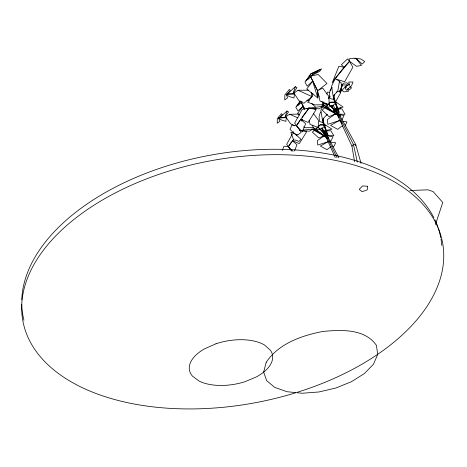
<?xml version="1.0" encoding="UTF-8"?>
<svg xmlns="http://www.w3.org/2000/svg" width="467" height="467" viewBox="0 0 467 467"><rect width="100%" height="100%" fill="white"/><g stroke="black" fill="none" stroke-linecap="round" stroke-linejoin="round"><path stroke-width="0.7" d="M336.742 110.626L336.765 109.938L335.89 109.856L335.324 110.498L351.937 146.089L354.564 161.681M355.673 145.803L355.749 144.642L336.765 109.938M330.508 90.686L330.642 89.349L332.066 87.778L330.642 89.349L329.445 93.137L329.83 98.508L334.179 99.459L339.316 112.337L338.826 112.238L333.695 99.354L334.46 94.392M323.578 118.233L322.901 122.558L327.542 134.84L328.003 134.934L323.357 122.652L319.428 121.473L319.089 116.429L320.169 112.979L321.127 111.934M321.95 101.508L323.678 104.678L323.351 104.789L337.168 114.759L323.678 104.678L315.05 104.923L307.695 102.261L311.997 96.611L312.855 93.371M336.368 92.052L339.813 90.96L342.457 84.539L339.865 92.32L340.367 92.11L342.457 84.539L341.511 84.924L340.916 82.274L339.065 81.778M435.489 224.481L442.763 202.462L433.125 191.598L428.011 189.835L409.903 190.495M294.589 125.781L290.515 123.714L286.37 117.602L284.928 117.392L287.042 111.006L288.542 111.94L284.928 117.392L279.797 117.608L278.548 118.122L279.931 121.21L277.246 123.259L277.293 118.636L281.484 113.621L282.342 114.508L279.797 117.608L287.042 111.006M311.232 92.326L311.997 96.611L303.883 103.283L298.927 100.656L294.525 93.966L292.978 93.733L295.313 86.687L296.913 87.714L292.978 93.733L287.503 93.879L286.172 94.381L287.625 97.801L284.759 99.944L284.841 94.883L289.359 89.448L290.258 90.475L287.503 93.879L295.313 86.687M339.9 109.138L340.425 107.801M294.479 150.981L296.965 144.723L292.214 140.608M323.596 101.946L321.477 107.217L324.156 103.347L328.319 104.596M326.777 94.042L327.577 92.063L329.661 92.384M282.302 150.421L284.024 146.148L288.332 146.761L292.955 151.238M345.201 125.541L346.952 121.887L342.848 121.356M341.996 119.727L344.056 115.518L338.692 114.538M300.497 101.047L298.086 105.419L300.824 103.044L302.056 101.327M292.219 134.28L286.668 144.361L291.606 151.075M292.914 133.025L293.609 131.764M335.324 102.244L340.7 92.723L339.637 90.942M347.104 84.959L345.166 88.38L346.584 90.318L351.563 85.7L353.034 82.005L348.75 82.023L349.497 85.047L341.511 84.924L343.969 83.097L347.016 82.857L349.497 85.047M334.973 109.792L335.668 108.56M299.837 120.369L296.411 125.821L291.875 124.963L290.03 129.522L301.069 139.324L298.892 141.431L295.973 140.17L293.673 140.053L290.883 132.301L297.783 135.027L301.192 132.278L294.695 123.072L302.231 109.319L308.979 108.116L319.148 108.84L323.036 106.283L335.067 112.862L334.886 113.393L322.86 106.809L323.036 106.283L306.504 108.513L308.979 108.116L316.182 109.43L308.167 122.471L301.227 119.435M291.437 141.84L288.332 146.761L293.737 139.189M296.23 135.693L297.065 134.525M304.834 109.15L301.197 102.279L303.065 106.155L297.584 113.487L299.785 115.191M317.852 98.035L312.633 81.188L306.761 89.01L317.852 98.035L317.607 90.744L310.339 76.156L317.607 90.744L320.023 101.03L329.177 104.766L340.169 115.962L329.177 104.766L328.908 96.5L322.668 88.024L317.607 90.744L326.941 83.465L318.22 74.492L310.999 76.022M301.921 117.415L308.979 108.116L296.411 125.821L302.418 131.799L305.64 123.685L300.596 119.161M301.816 121.099L302.704 119.943L301.396 119.371M328.517 97.801L329.825 96.138M299.919 101.362L296.679 106.027L299.937 102.623M328.307 98.391L330.146 96.19M335.271 157.659L324.308 133.183L324.828 132.599L325.645 132.663L338.879 157.852M326.731 114.812L322.399 119.622L326.351 132.61L326.713 132.365L322.755 119.383L322.399 119.622L320.823 110.516L324.156 103.347L327.735 105.203M299.942 102.676L295.786 107.287L298.01 110.93L303.065 106.155L304.758 109.231M308.862 77.773L304.928 82.075L307.233 86.22L312.633 81.188M340.367 92.11L346.952 84.906M334.611 109.482L335.551 108.461M351.937 146.089L353.455 144.455L355.749 144.642L361.055 163.374M308.862 77.668L305.897 80.692L310.771 73.909L320.105 69.443L317.583 71.603L312.668 74.136L310.467 77.189L307.49 79.822L310.771 73.909L321.6 68.836L319.796 71.299L310.969 75.835M329.877 90.732L330.899 89.775M301.624 120.819L302.704 119.943M330.677 146.848L327.04 149.703L320.356 146.048L328.032 141.74L331.068 140.73L332.965 136.849L326.853 135.739M314.846 109.319L315.931 108.484M292.978 93.733L298.051 90.254L308.716 90.195M284.928 117.392L289.616 114.257L298.763 114.129M340.046 120.387L327.805 124.315L327.414 119.534L335.335 113.93L337.425 114.024M326.293 114.999L327.589 114.567M328.032 141.74L317.788 145.044L317.397 140.625L324.816 135.366L321.623 128.151M306.877 100.347L308.214 100.055L309.247 101.059M342.778 126.055L341.564 126.306L337.682 129.347L330.543 125.407L338.744 120.83L340.793 121.093M332.708 146.434L334.063 146.159L335.685 142.762L330.122 142.021M299.744 130.614L301.157 130.404M302.569 130.2L312.96 129.032L324.051 135.412L323.888 135.909L312.797 129.522L312.96 129.032L309.428 131.198L299.972 130.451L306.691 131.688L299.324 143.585L292.856 140.876M336.596 108.548L337.962 108.542L336.666 108.146M338.82 114.088L345.09 114.368L341.838 108.776L333.444 109.36L331.885 105.466M326.912 135.465L333.917 135.792L330.805 130.707L322.971 131.245L321.57 128.057M346.316 85.321L347.489 85.49M337.349 114.292L335.335 113.93L328.984 116.697L322.207 110.095L330.589 102.226L335.977 102.016L343.117 107.077L333.444 109.36L335.335 113.93L331.909 105.478M303.492 126.942L305.541 127.713L313.52 127.625L325.984 137.234L313.211 127.736L313.52 127.625L312.154 125.127M289.616 114.257L298.121 117.953M298.051 90.254L311.997 96.611M349.836 86.716L351.593 87.866L349.304 89.915L347.775 88.602M340.496 89.43L344.068 91.894L348.721 91.153L347.349 89.501M345.23 86.413L346.251 87.288M324.308 133.183L324.798 133.609M311.828 103.557L315.441 107.066M345.072 86.751L345.983 87.854M313.345 113.388L318.336 120.13L318.599 127.8L328.756 138.395L318.535 127.619L310.059 124.356L309.096 120.247M336.088 110.183L333.088 105.308L336.555 102.326L330.589 102.226L326.661 106.091L328.295 107.299L333.088 105.308L333.292 105.711M325.225 133.142L322.318 128.151L325.639 125.179L320.175 124.87L312.37 132.173L318.844 138.016L324.816 135.366L322.971 131.245L331.973 129.172L325.143 124.806L320.175 124.87L316.509 128.478L317.928 129.838L322.318 128.151L322.51 128.513M317.455 93.272L319.183 96.435M325.627 133.293L326.503 135.01M335.89 109.856L353.455 144.455L357.319 162.031M324.828 132.599L337.051 157.712M335.849 110.971L338.96 117.456M340.519 120.696L342.077 123.936M325.108 134.274L327.244 138.903M303.065 106.155L303.929 108.84M295.471 392.852A213.466 123.014 -10.6 0 1 26.747 280.147A213.466 123.014 -10.6 0 1 374.908 172.288A213.466 123.014 -10.6 0 1 297.549 392.204M441 239.174A212.508 123.405 -10.6 0 1 441.759 245.479M23.951 320.245A212.508 123.405 -10.6 0 1 21.739 304.245M21.756 299.896A212.508 123.405 -10.6 0 1 204.721 156.258A212.508 123.405 -10.6 0 1 433.866 217.71M434.865 219.729A212.508 123.405 -10.6 0 1 437.964 227.277M438.431 228.667A212.508 123.405 -10.6 0 1 440.755 237.767M367.547 186.263L367.249 189.859L362.129 191.739L359.228 189.328L362.573 185.93L367.547 186.263M286.37 117.602L285.833 121.338L281.222 119.949L278.548 118.122L286.37 117.602M294.525 93.966L293.936 98.006L289.009 96.447L286.172 94.381L294.525 93.966M339.497 81.13L337.787 91.071L333.181 96.149L337.524 109.879L337.915 109.611L333.572 95.881L333.181 96.149L331.523 86.302L335.043 78.742L344.01 67.254L349.52 61.305L349.001 58.883L354.196 58.212L356.251 58.667L362.17 64.026L364.756 61.568L361.014 59.029L354.897 58.177L356.251 58.667L361.505 65.444L356.473 66.308L349.52 61.305L347.466 58.965L341.359 64.796L344.01 67.254L338.896 66.215L332.218 82.77L335.043 78.742L349.52 61.305L352.859 67.195L344.658 81.772L335.043 78.742L339.497 81.13M266.237 362.217L263.645 372.024L266.669 380.681L274.765 387.417L287.001 391.708L302.172 393.249L318.92 391.976L335.814 388.019L351.435 381.702L364.4 373.536L373.489 364.184L377.704 354.471L376.414 345.317C364.669 328.476 341.126 329.79 322.995 331.424C301.717 335.557 278.863 343.414 266.237 362.217M216.023 343.77L204.377 348.913A42.771 22.124 -10 0 0 192.427 376.093L199.117 381.072A41.878 21.651 -10 0 0 245.216 381.615L256.295 376.945A42.795 22.142 -10 0 0 270.551 350.396L264.433 344.944A41.919 21.692 -10 0 0 216.023 343.77"/></g></svg>
